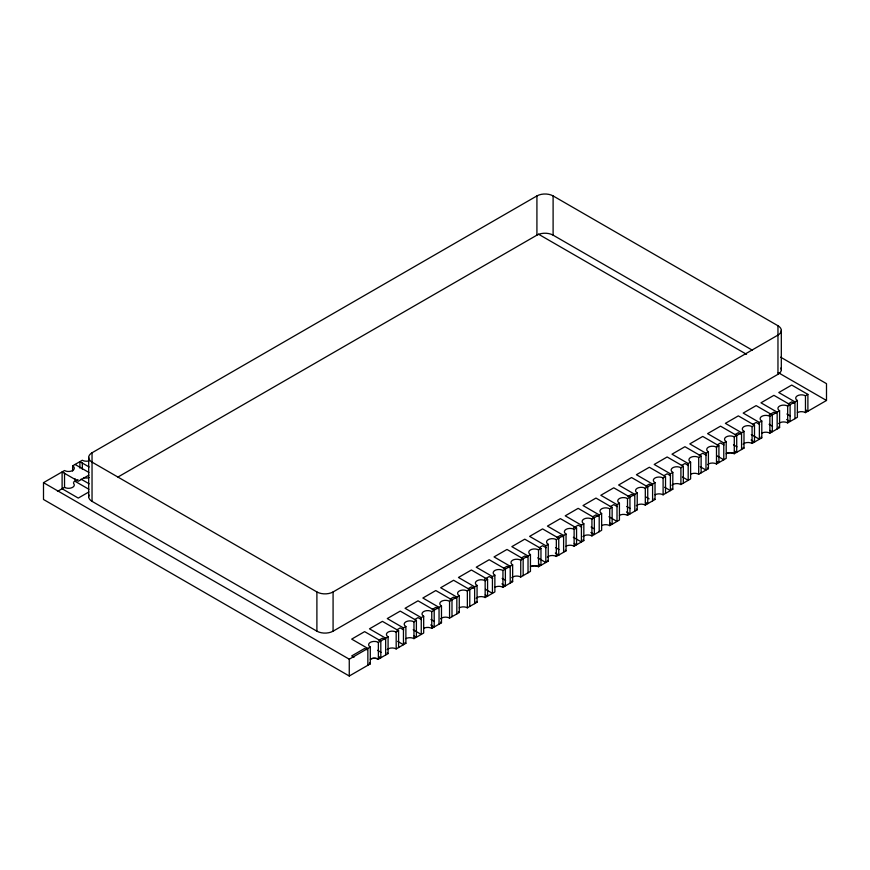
<?xml version="1.0" encoding="UTF-8"?>
<svg xmlns="http://www.w3.org/2000/svg" width="870" height="870" viewBox="0 0 870 870"><rect width="100%" height="100%" fill="white"/><g stroke="black" fill="none" stroke-linecap="round" stroke-linejoin="round"><path stroke-width="1.3" d="M92.035 501.348L92.035 452.781L536.92 195.924A11.44 6.601 0 0 1 553.102 195.924L777.965 325.75L777.965 374.317L333.079 631.174A11.44 6.601 0 0 1 316.897 631.174L92.035 501.348A11.44 6.601 0 0 1 89.077 494.965M398.601 647.519L398.601 630.707L396.176 632.109A5.72 3.306 0 0 0 388.085 632.109A5.72 3.306 0 0 0 388.085 636.775L378.374 642.386A5.72 3.306 0 0 0 370.294 642.386A5.72 3.306 0 0 0 370.294 647.052L370.294 663.864L349.262 676.012L43.5 499.478L43.5 482.665L64.532 470.529A5.72 3.306 0 0 0 72.623 470.529A5.72 3.306 0 0 0 72.623 465.852L82.324 460.252A5.72 3.306 0 0 0 89.229 460.774M57.442 491.43L64.521 487.341A5.72 3.306 0 0 0 72.058 487.624A5.72 3.306 0 0 0 73.526 483.35M73.417 482.208L77.952 479.587M88.87 475.15L78.278 481.262L62.107 471.931L62.107 488.744L78.267 498.086L88.86 491.974M117.928 477.054L536.92 235.15A11.44 6.601 0 0 1 553.102 235.15L752.202 350.11M92.035 452.781A11.44 6.601 0 0 0 92.035 462.122L316.897 591.948A11.44 6.601 0 0 0 333.079 591.948L777.965 335.091A11.44 6.601 0 0 0 777.965 325.75M378.907 640.211L382.441 638.178L384.747 639.515M396.709 629.934L400.233 627.901L403.702 629.902M414.501 619.668L418.035 617.624L421.493 619.625M432.292 609.391L435.826 607.358L438.132 608.685M450.094 599.115L453.618 597.081L455.934 598.419M467.886 588.849L471.42 586.804L473.726 588.142M484.503 579.246L489.212 576.527L492.681 578.528M503.48 568.295L507.003 566.261L509.32 567.588M521.271 558.018L524.806 555.984L527.111 557.322M539.074 547.752L542.597 545.707L546.066 547.708M556.865 537.475L560.389 535.431L562.705 536.768M573.482 527.872L578.191 525.165L581.66 527.166M592.459 516.921L595.983 514.888L598.299 516.225M610.251 506.655L613.785 504.611L617.243 506.612M628.042 496.378L631.576 494.334L633.882 495.672M645.844 486.102L649.368 484.068L651.684 485.395M663.636 475.825L667.17 473.791L670.629 475.792M681.428 465.559L684.962 463.514L688.431 465.515M699.23 455.282L702.753 453.237L706.222 455.238M717.021 445.005L720.556 442.971L724.014 444.972M734.824 434.728L738.347 432.694L740.664 434.032M752.615 424.462L756.139 422.418L759.608 424.419M769.232 414.859L773.941 412.141L776.247 413.478M788.209 403.908L791.733 401.875L794.049 403.201M43.5 482.665L349.262 659.199L370.294 647.052M416.393 620.43L400.222 611.099L387.28 618.57L403.452 627.912L405.877 626.509A5.72 3.306 0 0 1 405.877 621.832A5.72 3.306 0 0 1 413.968 621.832L416.393 620.43L416.393 637.242L414.098 635.905M430.737 624.964L434.206 626.965L434.195 610.164L418.013 600.822L405.072 608.293L421.254 617.635L423.679 616.232A5.72 3.306 0 0 1 423.679 611.567A5.72 3.306 0 0 1 431.759 611.567L441.471 605.955A5.72 3.306 0 0 1 441.471 601.29A5.72 3.306 0 0 1 449.562 601.29L459.262 595.678A5.72 3.306 0 0 1 459.262 591.013A5.72 3.306 0 0 1 467.353 591.013L477.064 585.412A5.72 3.306 0 0 1 477.064 580.736A5.72 3.306 0 0 1 485.155 580.736L487.581 579.333L487.581 596.146L485.275 594.808M501.925 583.868L505.383 585.869L505.372 569.067L489.19 559.725L476.249 567.196L492.431 576.538L494.856 575.135A5.72 3.306 0 0 1 494.856 570.47A5.72 3.306 0 0 1 502.947 570.47L512.647 564.858A5.72 3.306 0 0 1 512.647 560.193A5.72 3.306 0 0 1 520.738 560.193L530.45 554.581A5.72 3.306 0 0 1 530.45 549.916A5.72 3.306 0 0 1 538.541 549.916L540.966 548.513L540.966 565.326L538.66 563.988M558.757 555.049L558.757 538.236L542.586 528.906L529.634 536.377L545.816 545.718L548.241 544.315A5.72 3.306 0 0 1 548.241 539.639A5.72 3.306 0 0 1 556.332 539.639L566.044 534.039A5.72 3.306 0 0 1 566.044 529.373A5.72 3.306 0 0 1 574.124 529.373L576.56 527.97L576.56 544.783L574.254 543.435M590.893 532.494L594.362 534.495L594.351 517.693L578.169 508.352L565.228 515.823L581.41 525.165L583.835 523.762A5.72 3.306 0 0 1 583.835 519.096A5.72 3.306 0 0 1 591.926 519.096L601.627 513.485A5.72 3.306 0 0 1 601.627 508.819A5.72 3.306 0 0 1 609.718 508.819L612.143 507.417L612.143 524.229L609.848 522.892M626.487 511.951L629.956 513.952L629.945 497.14L613.763 487.809L600.822 495.28L617.004 504.622L619.429 503.219A5.72 3.306 0 0 1 619.429 498.543A5.72 3.306 0 0 1 627.509 498.543L637.221 492.942A5.72 3.306 0 0 1 637.221 488.277A5.72 3.306 0 0 1 645.312 488.277L655.012 482.665A5.72 3.306 0 0 1 655.012 478A5.72 3.306 0 0 1 663.103 478L665.528 476.597L665.528 493.41M683.331 466.32L667.149 456.978L654.207 464.449L670.389 473.791L672.814 472.399A5.72 3.306 0 0 1 672.814 467.723A5.72 3.306 0 0 1 680.905 467.723L683.331 466.32L683.331 483.133M701.122 456.054L684.94 446.712L671.999 454.183L688.181 463.525L690.606 462.122A5.72 3.306 0 0 1 690.606 457.446A5.72 3.306 0 0 1 698.697 457.446L701.122 456.054L701.122 472.856M718.914 445.777L702.742 436.435L689.801 443.907L705.972 453.248L708.397 451.845A5.72 3.306 0 0 1 708.397 447.18A5.72 3.306 0 0 1 716.488 447.18L718.914 445.777L718.914 462.59L716.619 461.241M734.41 450.975L736.727 452.302L736.716 435.5L720.534 426.159L707.593 433.63L723.775 442.971L726.2 441.568A5.72 3.306 0 0 1 726.2 436.903A5.72 3.306 0 0 1 734.291 436.903L743.991 431.303A5.72 3.306 0 0 1 743.991 426.626A5.72 3.306 0 0 1 752.082 426.626L754.507 425.223L754.507 442.036M770.004 430.422L772.321 431.759L772.31 414.957L756.128 405.616L743.187 413.087L759.358 422.428L761.794 421.026A5.72 3.306 0 0 1 761.794 416.349A5.72 3.306 0 0 1 769.874 416.349L779.585 410.749A5.72 3.306 0 0 1 779.585 406.083A5.72 3.306 0 0 1 787.676 406.083L797.377 400.472A5.72 3.306 0 0 1 797.377 395.806A5.72 3.306 0 0 1 805.468 395.806L807.893 394.404L807.893 411.216L805.598 409.879M388.085 636.775L388.085 653.587L378.385 659.188A5.72 3.295 0 0 0 370.305 659.188A5.72 3.306 0 0 1 378.385 659.199L378.374 642.386M387.172 649.607A5.72 3.306 0 0 1 396.176 648.922L405.898 643.311L405.877 626.509M405.877 638.645A5.72 3.306 0 0 1 413.968 638.645L423.69 633.034L423.679 616.232M431.781 628.368L441.492 622.768L441.471 605.955M440.557 618.787A5.72 3.306 0 0 1 449.562 618.102L459.284 612.491L459.262 595.678M459.262 607.825A5.72 3.306 0 0 1 467.364 607.825L477.075 602.214M476.151 598.234A5.72 3.306 0 0 1 485.155 597.549L494.878 591.937L494.856 575.135M494.856 587.283A5.72 3.306 0 0 1 502.947 587.283L512.669 581.671L512.647 564.858M511.745 577.691A5.72 3.306 0 0 1 520.749 577.006L530.461 571.394L530.45 554.581M548.241 544.315L548.241 561.128L538.552 566.718A5.72 3.306 0 0 0 530.45 566.729M547.339 557.137A5.72 3.306 0 0 1 556.332 556.452L566.055 550.851L566.044 534.039M574.135 546.175L583.846 540.574L583.835 523.762M582.922 536.594A5.72 3.306 0 0 1 591.926 535.909L601.649 530.298L601.627 513.485M601.627 525.632A5.72 3.306 0 0 1 609.718 525.632L619.44 520.021L619.429 503.219M619.429 515.355A5.72 3.306 0 0 1 627.52 515.355L637.242 509.755L637.221 492.942M636.307 505.764A5.72 3.306 0 0 1 645.312 505.089L655.034 499.478L655.012 482.665M655.012 494.812A5.72 3.306 0 0 1 663.114 494.812L672.825 489.201M671.901 485.221A5.72 3.306 0 0 1 680.905 484.536L690.628 478.924L690.606 462.122M690.606 474.259A5.72 3.306 0 0 1 698.697 474.259L708.419 468.658L708.397 451.845M707.495 464.667A5.72 3.306 0 0 1 716.499 463.993L726.211 458.381L726.2 441.568M743.991 431.303L743.991 448.104L734.302 453.705A5.72 3.306 0 0 0 726.2 453.716M743.089 444.124A5.72 3.306 0 0 1 752.082 443.439L761.805 437.827L761.794 421.026M769.885 433.162L779.596 427.561L779.585 410.749M778.672 423.57A5.72 3.306 0 0 1 787.676 422.896L797.398 417.285L797.377 400.472M797.377 412.619A5.72 3.306 0 0 1 805.468 412.619L826.5 400.472L826.5 383.659L780.64 357.178M538.378 234.128L746.536 354.308M778.28 372.643L826.5 400.472M807.893 394.404L791.722 385.062L778.78 392.533L794.952 401.875L794.952 418.687M786.882 414.011L790.341 416.012M786.643 419.481L790.112 421.482L790.101 404.68L773.919 395.339L760.978 402.81L777.16 412.152L777.16 428.964M769.08 424.288L772.549 426.289M754.507 425.223L738.336 415.882L725.384 423.353L741.566 432.694L741.566 449.507M751.288 434.565L759.379 439.23L759.358 422.428M751.06 440.035L754.518 442.036M733.497 444.831L736.955 446.832M716.847 455.771L723.786 459.773L723.775 442.971M700.209 466.712L705.994 470.05L705.972 453.248M682.417 476.988L688.192 480.327M665.528 476.597L649.357 467.255L636.416 474.726L652.587 484.068L652.587 500.881M664.626 487.265L670.4 490.604L670.389 473.791M645.67 496.868L649.14 498.869M645.442 502.338L647.748 503.676L647.737 486.874L631.555 477.532L618.613 485.003L634.795 494.345L634.795 511.158M626.715 506.481L630.184 508.482M612.143 507.417L595.972 498.075L583.03 505.546L599.202 514.888L599.202 531.7M608.924 516.758L617.015 521.424L617.004 504.622M591.132 527.024L594.591 529.025M576.56 527.97L560.378 518.629L547.437 526.1L563.608 535.442L563.608 552.254M573.33 537.301L581.421 541.966L581.41 525.165M555.538 547.578L559.008 549.579M555.31 553.048L558.768 555.049M540.966 548.513L524.784 539.172L511.843 546.643L528.025 555.984L528.025 572.797M537.747 557.855L545.827 562.52L545.816 545.718M502.153 578.398L505.622 580.399M487.581 579.333L471.399 570.002L458.457 577.473L474.639 586.815L474.639 603.628M485.514 589.338L492.442 593.34M430.965 619.494L434.434 621.495M413.174 629.771L421.265 634.437L421.254 617.635M398.601 630.707L382.419 621.365L369.478 628.836L385.66 638.178L385.66 654.99M397.688 641.375L403.462 644.713L403.452 627.912M89.142 466.994L79.899 461.655L79.899 468.114M75.048 464.449L88.914 472.464M81.04 479.142L89.131 483.807M377.58 650.314L381.049 652.315M88.892 489.277L75.037 481.273L75.048 478.685M366.955 649.781L364.639 648.454L351.697 655.926L354.014 657.252M378.504 656.458L380.821 657.785L380.81 640.983L364.628 631.642L351.687 639.113L367.858 648.454L367.858 665.267M805.468 395.806L805.468 412.619M787.676 406.083L787.676 422.896M781.314 330.426L781.314 369.652M769.874 416.349L769.874 433.162A5.72 3.306 0 0 0 761.794 433.162M752.082 426.626L752.082 443.439M734.291 436.903L734.291 453.716A5.72 3.306 0 0 0 727.396 453.183M716.488 447.18L716.488 463.993M698.697 457.446L698.697 474.259M688.181 463.525L688.181 480.338M680.905 467.723L680.905 484.536M672.814 472.399L672.814 489.201A5.72 3.306 0 0 1 671.901 488.527M663.103 478L663.103 494.812M645.312 488.277L645.312 505.089M627.509 498.543L627.509 515.355M609.718 508.819L609.718 525.632M591.926 519.096L591.926 535.909M574.124 529.373L574.124 546.186A5.72 3.306 0 0 0 566.044 546.186M556.332 539.639L556.332 556.452M553.102 195.924L553.102 235.15M538.541 549.916L538.541 566.729A5.72 3.306 0 0 0 531.646 566.196M536.92 195.924L536.92 235.15M523.164 575.603L523.164 558.79L506.992 549.448L494.051 556.92L510.222 566.261L510.222 583.074M520.738 560.193L520.738 577.006M502.947 570.47L502.947 587.283M492.431 576.538L492.431 593.351M485.155 580.736L485.155 597.549M477.064 585.412L477.064 602.225A5.72 3.306 0 0 1 476.151 601.54M469.778 606.423L469.778 589.61L453.607 580.268L440.666 587.739L456.837 597.081L456.837 613.894M467.353 591.013L467.353 607.825M451.987 616.699L451.987 599.887L435.805 590.545L422.863 598.016L439.046 607.358L439.046 624.171M449.562 601.29L449.562 618.102M431.759 611.567L431.759 628.368A5.72 3.306 0 0 0 423.679 628.368M413.968 621.832L413.968 638.645M396.176 632.109L396.176 648.922M349.262 659.199L349.262 676.012M333.079 591.948L333.079 631.174M316.897 591.948L316.897 631.174M88.686 457.446L88.686 496.683M82.324 462.84L82.324 469.3M72.623 465.852L72.623 471.029M64.532 473.117L64.532 487.341M388.085 653.587A5.72 3.306 0 0 1 387.172 652.913M405.877 643.321A5.72 3.306 0 0 1 404.974 642.636M441.471 622.768A5.72 3.306 0 0 1 440.557 622.083M459.262 612.491A5.72 3.306 0 0 1 458.359 611.817M512.647 581.671A5.72 3.306 0 0 1 511.745 580.986M548.241 561.128A5.72 3.306 0 0 1 547.339 560.443M566.044 550.851A5.72 3.306 0 0 1 565.13 550.166M583.835 540.574A5.72 3.306 0 0 1 582.922 539.889M637.221 509.755A5.72 3.306 0 0 1 636.307 509.07M655.012 499.478A5.72 3.306 0 0 1 654.109 498.793M708.397 468.658A5.72 3.306 0 0 1 707.495 467.973M743.991 448.104A5.72 3.306 0 0 1 743.089 447.43M761.794 437.838A5.72 3.306 0 0 1 760.88 437.153M779.585 427.561A5.72 3.306 0 0 1 778.672 426.876M89.219 477.597A5.72 3.306 0 0 1 83.487 477.597M780.923 367.945A11.44 6.601 0 0 1 777.965 374.317M369.38 663.179A5.72 3.306 0 0 0 370.294 663.864A5.72 3.295 0 0 1 369.402 663.179"/></g></svg>
